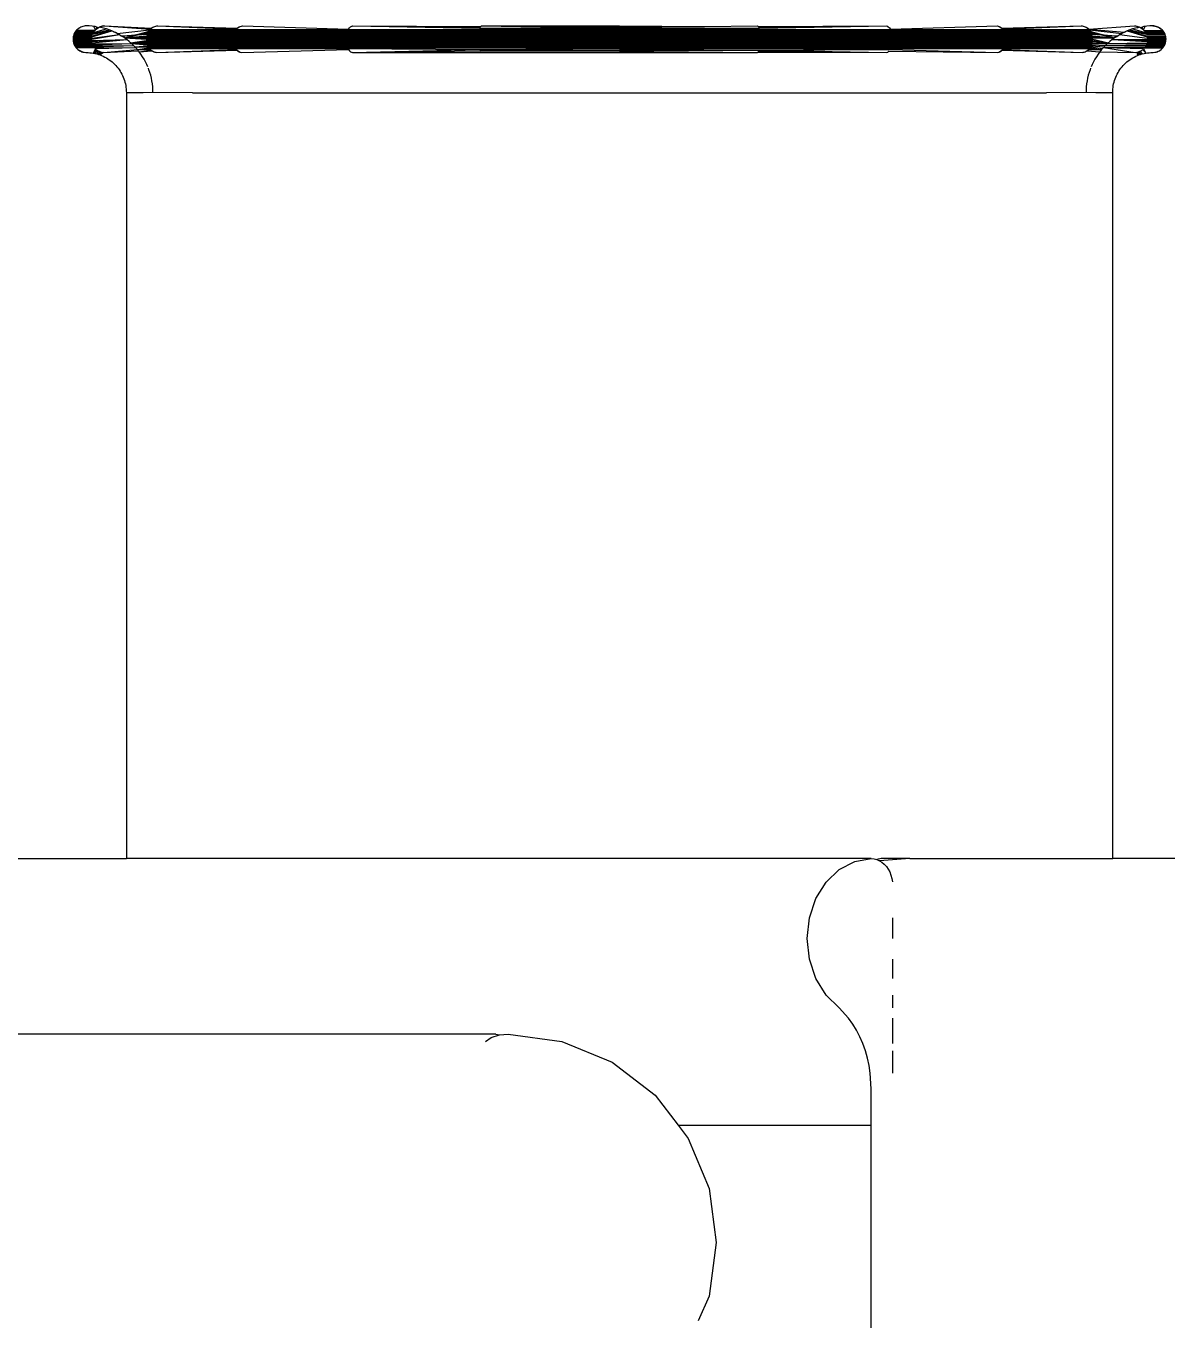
# Model space of a CAD drawing. Header units: metres. Extents: x 2.3 to 15.1, y 3 to 5.1.
# Drawn here: x 14.12362 to 14.15787, y 4.46458 to 4.50344 of the extents above; entities that cross this region are included whole.
import ezdxf

# ---------------------------------------------------------------- set-up
doc = ezdxf.new("R2010")
doc.units = ezdxf.units.M
doc.layers.add('Edges', color=7, linetype='Continuous')

# ---------------------------------------------------------------- blocks, each defined once
blk = doc.blocks.new('Chemistry Lab table rs')
at = {"layer": 'Edges'}
for p, q in [((-0.220806, 0.235079), (-0.220831, 0.235056)), ((-0.220748, 0.235119), (-0.220806, 0.235079)), ((-0.220778, 0.235101), (-0.220806, 0.235079)), ((-0.220718, 0.235136), (-0.220778, 0.235101)), ((-0.220748, 0.235119), (-0.220778, 0.235101)), ((-0.220718, 0.235136), (-0.220748, 0.235119)), ((-0.220652, 0.235159), (-0.220718, 0.235136)), ((-0.220685, 0.235149), (-0.220718, 0.235136)), ((-0.220618, 0.235167), (-0.220685, 0.235149)), ((-0.220652, 0.235159), (-0.220685, 0.235149)), ((-0.220583, 0.235171), (-0.220652, 0.235159)), ((-0.220618, 0.235167), (-0.220652, 0.235159)), ((-0.220583, 0.235171), (-0.220618, 0.235167)), ((-0.220548, 0.235173), (-0.220583, 0.235171)), ((-0.220461, 0.235171), (-0.220548, 0.235173)), ((-0.220374, 0.235165), (-0.220461, 0.235171)), ((-0.220319, 0.235159), (-0.220374, 0.235165)), ((-0.220338, 0.234973), (-0.219947, 0.23508)), ((-0.220287, 0.235156), (-0.220319, 0.235159)), ((-0.220276, 0.235056), (-0.220319, 0.235159)), ((-0.220237, 0.235136), (-0.220287, 0.235156)), ((-0.220276, 0.235056), (-0.220252, 0.235079)), ((-0.220252, 0.235079), (-0.220237, 0.235136)), ((-0.220252, 0.235079), (-0.220196, 0.235119)), ((-0.220196, 0.235119), (-0.220237, 0.235136)), ((-0.220225, 0.235101), (-0.220237, 0.235136)), ((-0.220225, 0.235101), (-0.220167, 0.235136)), ((-0.220196, 0.235119), (-0.220167, 0.235136)), ((-0.220103, 0.235159), (-0.220167, 0.235136)), ((-0.220167, 0.235136), (-0.220135, 0.235149)), ((-0.220116, 0.235126), (-0.220167, 0.235136)), ((-0.22007, 0.235167), (-0.220135, 0.235149)), ((-0.220135, 0.235149), (-0.220103, 0.235159)), ((-0.220135, 0.235149), (-0.220116, 0.235126)), ((-0.220031, 0.235105), (-0.220116, 0.235126)), ((-0.220037, 0.235171), (-0.220103, 0.235159)), ((-0.220103, 0.235159), (-0.22007, 0.235167)), ((-0.220003, 0.235173), (-0.22007, 0.235167)), ((-0.22007, 0.235167), (-0.220037, 0.235171)), ((-0.220037, 0.235171), (-0.220003, 0.235173)), ((-0.219947, 0.23508), (-0.220031, 0.235105)), ((-0.220003, 0.235173), (-0.218628, 0.235079)), ((-0.220003, 0.235173), (-0.218604, 0.235101)), ((-0.219864, 0.235052), (-0.219947, 0.23508)), ((-0.218628, 0.235079), (-0.218578, 0.235119)), ((-0.218604, 0.235101), (-0.218551, 0.235136)), ((-0.218578, 0.235119), (-0.218551, 0.235136)), ((-0.218551, 0.235136), (-0.218495, 0.235159)), ((-0.218551, 0.235136), (-0.218523, 0.235149)), ((-0.218523, 0.235149), (-0.218465, 0.235167)), ((-0.218523, 0.235149), (-0.218495, 0.235159)), ((-0.218495, 0.235159), (-0.218435, 0.235171)), ((-0.218495, 0.235159), (-0.218465, 0.235167)), ((-0.218465, 0.235167), (-0.218405, 0.235173)), ((-0.218435, 0.235171), (-0.218405, 0.235173)), ((-0.218405, 0.235173), (-0.216024, 0.235101)), ((-0.218405, 0.235173), (-0.216044, 0.235079)), ((-0.216044, 0.235079), (-0.216004, 0.235119)), ((-0.216024, 0.235101), (-0.215982, 0.235136)), ((-0.216004, 0.235119), (-0.215959, 0.235149)), ((-0.215982, 0.235136), (-0.215935, 0.235159)), ((-0.215959, 0.235149), (-0.215862, 0.235173)), ((-0.215959, 0.235149), (-0.215935, 0.235159)), ((-0.215935, 0.235159), (-0.215862, 0.235173)), ((-0.215862, 0.235173), (-0.212677, 0.235079)), ((-0.212677, 0.235079), (-0.212648, 0.235119)), ((-0.212648, 0.235119), (-0.212617, 0.235149)), ((-0.212617, 0.235149), (-0.212548, 0.235173)), ((-0.212617, 0.235149), (-0.212583, 0.235167)), ((-0.212583, 0.235167), (-0.212548, 0.235173)), ((-0.212548, 0.235173), (-0.208733, 0.235136)), ((-0.212548, 0.235173), (-0.208716, 0.235159)), ((-0.212548, 0.235173), (-0.208749, 0.235101)), ((-0.208763, 0.235056), (-0.204548, 0.235101)), ((-0.208749, 0.235101), (-0.204548, 0.235101)), ((-0.208733, 0.235136), (-0.20869, 0.235173)), ((-0.208716, 0.235159), (-0.20869, 0.235173)), ((-0.20869, 0.235173), (-0.204548, 0.235173)), ((-0.20869, 0.235173), (-0.204548, 0.235136)), ((-0.20869, 0.235173), (-0.204548, 0.235101)), ((-0.204548, 0.235173), (-0.201995, 0.23515)), ((-0.204548, 0.235136), (-0.201995, 0.23515)), ((-0.204548, 0.235101), (-0.200348, 0.235101)), ((-0.201995, 0.23515), (-0.200407, 0.235173)), ((-0.200407, 0.235173), (-0.200364, 0.235136)), ((-0.200407, 0.235173), (-0.200381, 0.235159)), ((-0.200381, 0.235159), (-0.196531, 0.235171)), ((-0.200364, 0.235136), (-0.196531, 0.235171)), ((-0.200348, 0.235101), (-0.196531, 0.235171)), ((-0.196531, 0.235171), (-0.196497, 0.235159)), ((-0.196497, 0.235159), (-0.196448, 0.235119)), ((-0.196448, 0.235119), (-0.19642, 0.235079)), ((-0.19642, 0.235079), (-0.19321, 0.235171)), ((-0.19321, 0.235171), (-0.193162, 0.235159)), ((-0.19321, 0.235171), (-0.193138, 0.235149)), ((-0.193162, 0.235159), (-0.193115, 0.235136)), ((-0.193138, 0.235149), (-0.193093, 0.235119)), ((-0.193115, 0.235136), (-0.193073, 0.235101)), ((-0.193115, 0.235136), (-0.193093, 0.235119)), ((-0.193093, 0.235119), (-0.193053, 0.235079)), ((-0.193073, 0.235101), (-0.190692, 0.235173)), ((-0.193053, 0.235079), (-0.190692, 0.235173)), ((-0.190692, 0.235173), (-0.190662, 0.235171)), ((-0.190692, 0.235173), (-0.190632, 0.235167)), ((-0.190662, 0.235171), (-0.190602, 0.235159)), ((-0.190632, 0.235167), (-0.190602, 0.235159)), ((-0.190602, 0.235159), (-0.190574, 0.235149)), ((-0.190602, 0.235159), (-0.190546, 0.235136)), ((-0.190574, 0.235149), (-0.190546, 0.235136)), ((-0.190574, 0.235149), (-0.190519, 0.235119)), ((-0.190546, 0.235136), (-0.190493, 0.235101)), ((-0.190546, 0.235136), (-0.190519, 0.235119)), ((-0.190519, 0.235119), (-0.190469, 0.235079)), ((-0.190519, 0.235119), (-0.190493, 0.235101)), ((-0.190493, 0.235101), (-0.190447, 0.235056)), ((-0.190469, 0.235079), (-0.189094, 0.235173)), ((-0.190469, 0.235079), (-0.189394, 0.234986)), ((-0.18915, 0.23508), (-0.189233, 0.235052)), ((-0.189066, 0.235105), (-0.18915, 0.23508)), ((-0.18915, 0.23508), (-0.188759, 0.234973)), ((-0.189094, 0.235173), (-0.18906, 0.235171)), ((-0.189094, 0.235173), (-0.189027, 0.235167)), ((-0.189007, 0.235119), (-0.189066, 0.235105)), ((-0.18906, 0.235171), (-0.189027, 0.235167)), ((-0.18906, 0.235171), (-0.188994, 0.235159)), ((-0.189027, 0.235167), (-0.188962, 0.235149)), ((-0.189027, 0.235167), (-0.189007, 0.235119)), ((-0.189007, 0.235119), (-0.188962, 0.235149)), ((-0.188981, 0.235126), (-0.189007, 0.235119)), ((-0.188994, 0.235159), (-0.188962, 0.235149)), ((-0.18893, 0.235136), (-0.188981, 0.235126)), ((-0.188962, 0.235149), (-0.1889, 0.235119)), ((-0.188962, 0.235149), (-0.18893, 0.235136)), ((-0.18893, 0.235136), (-0.1889, 0.235119)), ((-0.18886, 0.235136), (-0.1889, 0.235119)), ((-0.1889, 0.235119), (-0.188845, 0.235079)), ((-0.1889, 0.235119), (-0.188872, 0.235101)), ((-0.188872, 0.235101), (-0.18886, 0.235136)), ((-0.188872, 0.235101), (-0.188845, 0.235079)), ((-0.18881, 0.235156), (-0.18886, 0.235136)), ((-0.188845, 0.235079), (-0.18886, 0.235136)), ((-0.188845, 0.235079), (-0.18882, 0.235056)), ((-0.18882, 0.235056), (-0.188778, 0.235159)), ((-0.188778, 0.235159), (-0.18881, 0.235156)), ((-0.188723, 0.235165), (-0.188778, 0.235159)), ((-0.188636, 0.235171), (-0.188723, 0.235165)), ((-0.188548, 0.235173), (-0.188636, 0.235171)), ((-0.188514, 0.235171), (-0.188548, 0.235173)), ((-0.188548, 0.235173), (-0.188479, 0.235167)), ((-0.188479, 0.235167), (-0.188514, 0.235171)), ((-0.188445, 0.235159), (-0.188479, 0.235167)), ((-0.188479, 0.235167), (-0.188412, 0.235149)), ((-0.188412, 0.235149), (-0.188445, 0.235159)), ((-0.188445, 0.235159), (-0.188379, 0.235136)), ((-0.188379, 0.235136), (-0.188412, 0.235149)), ((-0.188348, 0.235119), (-0.188379, 0.235136)), ((-0.188379, 0.235136), (-0.188319, 0.235101)), ((-0.188319, 0.235101), (-0.188348, 0.235119)), ((-0.188348, 0.235119), (-0.188291, 0.235079)), ((-0.188291, 0.235079), (-0.188319, 0.235101)), ((-0.188266, 0.235056), (-0.188291, 0.235079)), ((-0.220947, 0.234808), (-0.220948, 0.234773)), ((-0.22039, 0.234773), (-0.220948, 0.234773)), ((-0.220948, 0.234773), (-0.220947, 0.234738)), ((-0.220942, 0.234842), (-0.220947, 0.234808)), ((-0.220388, 0.234808), (-0.220947, 0.234808)), ((-0.220388, 0.234738), (-0.220947, 0.234738)), ((-0.220947, 0.234738), (-0.220942, 0.234704)), ((-0.220935, 0.234877), (-0.220942, 0.234842)), ((-0.220384, 0.234842), (-0.220942, 0.234842)), ((-0.220384, 0.234704), (-0.220942, 0.234704)), ((-0.220942, 0.234704), (-0.220935, 0.234669)), ((-0.220924, 0.23491), (-0.220935, 0.234877)), ((-0.220376, 0.234877), (-0.220935, 0.234877)), ((-0.220911, 0.234942), (-0.220924, 0.23491)), ((-0.220366, 0.23491), (-0.220924, 0.23491)), ((-0.220895, 0.234973), (-0.220911, 0.234942)), ((-0.220353, 0.234942), (-0.220911, 0.234942)), ((-0.220876, 0.235002), (-0.220895, 0.234973)), ((-0.220338, 0.234973), (-0.220895, 0.234973)), ((-0.220855, 0.23503), (-0.220876, 0.235002)), ((-0.22032, 0.235002), (-0.220876, 0.235002)), ((-0.220831, 0.235056), (-0.220855, 0.23503)), ((-0.220299, 0.23503), (-0.220855, 0.23503)), ((-0.22039, 0.234773), (-0.219557, 0.23491)), ((-0.220388, 0.234808), (-0.219557, 0.23491)), ((-0.220388, 0.234738), (-0.219331, 0.23476)), ((-0.220384, 0.234842), (-0.219783, 0.235021)), ((-0.220384, 0.234704), (-0.219331, 0.23476)), ((-0.220376, 0.234877), (-0.219783, 0.235021)), ((-0.220376, 0.234669), (-0.219331, 0.23476)), ((-0.219783, 0.235021), (-0.220366, 0.23491)), ((-0.220353, 0.234942), (-0.219864, 0.235052)), ((-0.22032, 0.235002), (-0.220276, 0.235056)), ((-0.220299, 0.23503), (-0.220276, 0.235056)), ((-0.219783, 0.235021), (-0.219864, 0.235052)), ((-0.219741, 0.235002), (-0.219783, 0.235021)), ((-0.219703, 0.234986), (-0.219741, 0.235002)), ((-0.219741, 0.235002), (-0.219678, 0.234973)), ((-0.219678, 0.234973), (-0.219703, 0.234986)), ((-0.219625, 0.234947), (-0.219678, 0.234973)), ((-0.219625, 0.234947), (-0.21865, 0.235056)), ((-0.219557, 0.23491), (-0.219625, 0.234947)), ((-0.219557, 0.23491), (-0.219501, 0.234877)), ((-0.219474, 0.23486), (-0.219501, 0.234877)), ((-0.219501, 0.234877), (-0.219448, 0.234842)), ((-0.219474, 0.23486), (-0.218719, 0.234942)), ((-0.21873, 0.23491), (-0.219474, 0.23486)), ((-0.219448, 0.234842), (-0.219474, 0.23486)), ((-0.219401, 0.234811), (-0.219448, 0.234842)), ((-0.219401, 0.234811), (-0.218689, 0.235002)), ((-0.219401, 0.234811), (-0.218705, 0.234973)), ((-0.219401, 0.234811), (-0.218739, 0.234877)), ((-0.219401, 0.234811), (-0.218746, 0.234842)), ((-0.219331, 0.23476), (-0.219401, 0.234811)), ((-0.219401, 0.234811), (-0.21875, 0.234808)), ((-0.219401, 0.234811), (-0.218751, 0.234773)), ((-0.219263, 0.234705), (-0.219331, 0.23476)), ((-0.219222, 0.234669), (-0.219263, 0.234705)), ((-0.219222, 0.234669), (-0.21875, 0.234738)), ((-0.219222, 0.234669), (-0.218746, 0.234704)), ((-0.218751, 0.234773), (-0.190346, 0.234773)), ((-0.21875, 0.234808), (-0.190347, 0.234808)), ((-0.21875, 0.234738), (-0.190347, 0.234738)), ((-0.218746, 0.234842), (-0.190351, 0.234842)), ((-0.218746, 0.234704), (-0.190351, 0.234704)), ((-0.218739, 0.234877), (-0.190357, 0.234877)), ((-0.21873, 0.23491), (-0.190367, 0.23491)), ((-0.218719, 0.234942), (-0.190378, 0.234942)), ((-0.218705, 0.234973), (-0.190392, 0.234973)), ((-0.218689, 0.235002), (-0.21867, 0.23503)), ((-0.218689, 0.235002), (-0.190408, 0.235002)), ((-0.21867, 0.23503), (-0.190427, 0.23503)), ((-0.208763, 0.235056), (-0.21865, 0.235056)), ((-0.190447, 0.235056), (-0.208763, 0.235056)), ((-0.190447, 0.235056), (-0.189472, 0.234947)), ((-0.190427, 0.23503), (-0.190408, 0.235002)), ((-0.190408, 0.235002), (-0.189696, 0.234811)), ((-0.190392, 0.234973), (-0.189696, 0.234811)), ((-0.190378, 0.234942), (-0.189623, 0.23486)), ((-0.189623, 0.23486), (-0.190367, 0.23491)), ((-0.190357, 0.234877), (-0.189696, 0.234811)), ((-0.190351, 0.234842), (-0.189696, 0.234811)), ((-0.190351, 0.234704), (-0.189875, 0.234669)), ((-0.190347, 0.234808), (-0.189696, 0.234811)), ((-0.190347, 0.234738), (-0.189875, 0.234669)), ((-0.190346, 0.234773), (-0.189875, 0.234669)), ((-0.189834, 0.234705), (-0.189875, 0.234669)), ((-0.189766, 0.23476), (-0.189834, 0.234705)), ((-0.189696, 0.234811), (-0.189766, 0.23476)), ((-0.189766, 0.23476), (-0.188707, 0.234773)), ((-0.189766, 0.23476), (-0.188713, 0.234704)), ((-0.189766, 0.23476), (-0.188709, 0.234738)), ((-0.189649, 0.234842), (-0.189696, 0.234811)), ((-0.189649, 0.234842), (-0.189595, 0.234877)), ((-0.189623, 0.23486), (-0.189649, 0.234842)), ((-0.189595, 0.234877), (-0.189623, 0.23486)), ((-0.189595, 0.234877), (-0.18954, 0.23491)), ((-0.189472, 0.234947), (-0.18954, 0.23491)), ((-0.18954, 0.23491), (-0.188709, 0.234808)), ((-0.189419, 0.234973), (-0.189472, 0.234947)), ((-0.189419, 0.234973), (-0.189355, 0.235002)), ((-0.189394, 0.234986), (-0.189419, 0.234973)), ((-0.189355, 0.235002), (-0.189394, 0.234986)), ((-0.189314, 0.235021), (-0.189355, 0.235002)), ((-0.189233, 0.235052), (-0.189314, 0.235021)), ((-0.188731, 0.23491), (-0.189314, 0.235021)), ((-0.189314, 0.235021), (-0.18872, 0.234877)), ((-0.189314, 0.235021), (-0.188713, 0.234842)), ((-0.189233, 0.235052), (-0.188743, 0.234942)), ((-0.18882, 0.235056), (-0.188798, 0.23503)), ((-0.18882, 0.235056), (-0.188777, 0.235002)), ((-0.188798, 0.23503), (-0.188242, 0.23503)), ((-0.188777, 0.235002), (-0.188221, 0.235002)), ((-0.188759, 0.234973), (-0.188202, 0.234973)), ((-0.188743, 0.234942), (-0.188186, 0.234942)), ((-0.188173, 0.23491), (-0.188731, 0.23491)), ((-0.18872, 0.234877), (-0.188162, 0.234877)), ((-0.188713, 0.234842), (-0.188155, 0.234842)), ((-0.188713, 0.234704), (-0.188155, 0.234704)), ((-0.188709, 0.234808), (-0.18815, 0.234808)), ((-0.188709, 0.234738), (-0.18815, 0.234738)), ((-0.188707, 0.234773), (-0.188148, 0.234773)), ((-0.188242, 0.23503), (-0.188266, 0.235056)), ((-0.188221, 0.235002), (-0.188242, 0.23503)), ((-0.188202, 0.234973), (-0.188221, 0.235002)), ((-0.188186, 0.234942), (-0.188202, 0.234973)), ((-0.188173, 0.23491), (-0.188186, 0.234942)), ((-0.188162, 0.234877), (-0.188173, 0.23491)), ((-0.188155, 0.234842), (-0.188162, 0.234877)), ((-0.188162, 0.234669), (-0.188155, 0.234704)), ((-0.18815, 0.234808), (-0.188155, 0.234842)), ((-0.188155, 0.234704), (-0.18815, 0.234738)), ((-0.188148, 0.234773), (-0.18815, 0.234808)), ((-0.18815, 0.234738), (-0.188148, 0.234773)), ((-0.220376, 0.234669), (-0.220935, 0.234669)), ((-0.220935, 0.234669), (-0.220924, 0.234636)), ((-0.220366, 0.234636), (-0.220924, 0.234636)), ((-0.220924, 0.234636), (-0.220911, 0.234604)), ((-0.220353, 0.234604), (-0.220911, 0.234604)), ((-0.220911, 0.234604), (-0.220895, 0.234573)), ((-0.220338, 0.234573), (-0.220895, 0.234573)), ((-0.220895, 0.234573), (-0.220876, 0.234544)), ((-0.22032, 0.234544), (-0.220876, 0.234544)), ((-0.220876, 0.234544), (-0.220855, 0.234516)), ((-0.220299, 0.234516), (-0.220855, 0.234516)), ((-0.220855, 0.234516), (-0.220831, 0.23449)), ((-0.220831, 0.23449), (-0.220806, 0.234467)), ((-0.220806, 0.234467), (-0.220778, 0.234445)), ((-0.220778, 0.234445), (-0.220748, 0.234427)), ((-0.220718, 0.23441), (-0.220778, 0.234445)), ((-0.220748, 0.234427), (-0.220718, 0.23441)), ((-0.220718, 0.23441), (-0.220685, 0.234397)), ((-0.220652, 0.234387), (-0.220718, 0.23441)), ((-0.220685, 0.234397), (-0.220652, 0.234387)), ((-0.220652, 0.234387), (-0.220618, 0.234379)), ((-0.220618, 0.234379), (-0.220566, 0.234373)), ((-0.220566, 0.234373), (-0.220496, 0.234372)), ((-0.220496, 0.234372), (-0.220444, 0.234368)), ((-0.220444, 0.234368), (-0.220392, 0.234363)), ((-0.220392, 0.234363), (-0.22034, 0.234355)), ((-0.220366, 0.234636), (-0.219197, 0.234648)), ((-0.220353, 0.234604), (-0.219197, 0.234648)), ((-0.220276, 0.23449), (-0.22034, 0.234355)), ((-0.220252, 0.234467), (-0.22034, 0.234355)), ((-0.22034, 0.234355), (-0.220289, 0.234345)), ((-0.220338, 0.234573), (-0.219134, 0.234587)), ((-0.22032, 0.234544), (-0.219134, 0.234587)), ((-0.220299, 0.234516), (-0.219074, 0.234524)), ((-0.220225, 0.234445), (-0.220289, 0.234345)), ((-0.220289, 0.234345), (-0.220238, 0.234332)), ((-0.220276, 0.23449), (-0.219074, 0.234524)), ((-0.220252, 0.234467), (-0.220225, 0.234445)), ((-0.220196, 0.234427), (-0.220238, 0.234332)), ((-0.220167, 0.23441), (-0.220238, 0.234332)), ((-0.220238, 0.234332), (-0.220188, 0.234317)), ((-0.220225, 0.234445), (-0.220196, 0.234427)), ((-0.220196, 0.234427), (-0.220135, 0.234397)), ((-0.220135, 0.234397), (-0.220188, 0.234317)), ((-0.220103, 0.234387), (-0.220188, 0.234317)), ((-0.220188, 0.234317), (-0.220138, 0.234301)), ((-0.220167, 0.23441), (-0.220103, 0.234387)), ((-0.22007, 0.234379), (-0.220138, 0.234301)), ((-0.220037, 0.234375), (-0.220138, 0.234301)), ((-0.220138, 0.234301), (-0.220089, 0.234282)), ((-0.220135, 0.234397), (-0.22007, 0.234379)), ((-0.220135, 0.234397), (-0.220103, 0.234387)), ((-0.220103, 0.234387), (-0.220037, 0.234375)), ((-0.220103, 0.234387), (-0.22007, 0.234379)), ((-0.22007, 0.234379), (-0.220037, 0.234375)), ((-0.220037, 0.234375), (-0.219016, 0.234459)), ((-0.220037, 0.234375), (-0.218991, 0.234427)), ((-0.219197, 0.234648), (-0.219222, 0.234669)), ((-0.219222, 0.234669), (-0.190357, 0.234669)), ((-0.219134, 0.234587), (-0.219197, 0.234648)), ((-0.219197, 0.234648), (-0.218719, 0.234604)), ((-0.219197, 0.234648), (-0.21873, 0.234636)), ((-0.219092, 0.234544), (-0.219134, 0.234587)), ((-0.219092, 0.234544), (-0.218705, 0.234573)), ((-0.219074, 0.234524), (-0.219092, 0.234544)), ((-0.219092, 0.234544), (-0.190408, 0.234544)), ((-0.219016, 0.234459), (-0.219074, 0.234524)), ((-0.219016, 0.234459), (-0.21867, 0.234516)), ((-0.219016, 0.234459), (-0.21865, 0.23449)), ((-0.219016, 0.234459), (-0.218628, 0.234467)), ((-0.218991, 0.234427), (-0.219016, 0.234459)), ((-0.218962, 0.234391), (-0.218991, 0.234427)), ((-0.218962, 0.234391), (-0.218604, 0.234445)), ((-0.218962, 0.234391), (-0.218578, 0.234427)), ((-0.21891, 0.23432), (-0.218962, 0.234391)), ((-0.218862, 0.234248), (-0.21891, 0.23432)), ((-0.21873, 0.234636), (-0.190367, 0.234636)), ((-0.218719, 0.234604), (-0.190378, 0.234604)), ((-0.218705, 0.234573), (-0.190392, 0.234573)), ((-0.21867, 0.234516), (-0.190427, 0.234516)), ((-0.21865, 0.23449), (-0.21269, 0.23449)), ((-0.218628, 0.234467), (-0.218578, 0.234427)), ((-0.218604, 0.234445), (-0.218578, 0.234427)), ((-0.218604, 0.234445), (-0.218551, 0.23441)), ((-0.218578, 0.234427), (-0.218523, 0.234397)), ((-0.218551, 0.23441), (-0.218495, 0.234387)), ((-0.218523, 0.234397), (-0.218495, 0.234387)), ((-0.218523, 0.234397), (-0.218465, 0.234379)), ((-0.218495, 0.234387), (-0.218435, 0.234375)), ((-0.218495, 0.234387), (-0.218465, 0.234379)), ((-0.218465, 0.234379), (-0.218435, 0.234375)), ((-0.218435, 0.234375), (-0.216044, 0.234467)), ((-0.218435, 0.234375), (-0.216024, 0.234445)), ((-0.216044, 0.234467), (-0.216004, 0.234427)), ((-0.216024, 0.234445), (-0.215982, 0.23441)), ((-0.216004, 0.234427), (-0.215959, 0.234397)), ((-0.215982, 0.23441), (-0.215935, 0.234387)), ((-0.215959, 0.234397), (-0.215887, 0.234375)), ((-0.215959, 0.234397), (-0.215935, 0.234387)), ((-0.215935, 0.234387), (-0.215887, 0.234375)), ((-0.215887, 0.234375), (-0.212677, 0.234467)), ((-0.21269, 0.23449), (-0.208756, 0.234467)), ((-0.212677, 0.234467), (-0.212648, 0.234427)), ((-0.212648, 0.234427), (-0.212617, 0.234397)), ((-0.212617, 0.234397), (-0.212583, 0.234379)), ((-0.212617, 0.234397), (-0.212557, 0.234373)), ((-0.212583, 0.234379), (-0.212557, 0.234373)), ((-0.212557, 0.234373), (-0.208756, 0.234467)), ((-0.212557, 0.234373), (-0.208741, 0.234427)), ((-0.212557, 0.234373), (-0.208716, 0.234387)), ((-0.212557, 0.234373), (-0.204548, 0.234373)), ((-0.208756, 0.234467), (-0.204548, 0.23449)), ((-0.208756, 0.234467), (-0.204548, 0.234445)), ((-0.208741, 0.234427), (-0.204548, 0.234445)), ((-0.208741, 0.234427), (-0.204548, 0.23441)), ((-0.208716, 0.234387), (-0.204548, 0.234373)), ((-0.204548, 0.23449), (-0.200334, 0.23449)), ((-0.200334, 0.23449), (-0.204548, 0.234445)), ((-0.204548, 0.234445), (-0.200348, 0.234445)), ((-0.204548, 0.23441), (-0.200403, 0.234373)), ((-0.204548, 0.234373), (-0.200381, 0.234387)), ((-0.204548, 0.234373), (-0.200403, 0.234373)), ((-0.200403, 0.234373), (-0.200364, 0.23441)), ((-0.200381, 0.234387), (-0.19654, 0.234373)), ((-0.200364, 0.23441), (-0.19654, 0.234373)), ((-0.200348, 0.234445), (-0.19642, 0.234467)), ((-0.200348, 0.234445), (-0.19654, 0.234373)), ((-0.200334, 0.23449), (-0.19642, 0.234467)), ((-0.200334, 0.23449), (-0.190447, 0.23449)), ((-0.19654, 0.234373), (-0.196497, 0.234387)), ((-0.196497, 0.234387), (-0.196464, 0.23441)), ((-0.196464, 0.23441), (-0.19321, 0.234375)), ((-0.19642, 0.234467), (-0.19321, 0.234375)), ((-0.19321, 0.234375), (-0.193138, 0.234397)), ((-0.19321, 0.234375), (-0.193162, 0.234387)), ((-0.193162, 0.234387), (-0.193115, 0.23441)), ((-0.193138, 0.234397), (-0.193093, 0.234427)), ((-0.193138, 0.234397), (-0.193115, 0.23441)), ((-0.193115, 0.23441), (-0.193073, 0.234445)), ((-0.193093, 0.234427), (-0.193053, 0.234467)), ((-0.193073, 0.234445), (-0.190662, 0.234375)), ((-0.193053, 0.234467), (-0.190662, 0.234375)), ((-0.190662, 0.234375), (-0.190602, 0.234387)), ((-0.190662, 0.234375), (-0.190632, 0.234379)), ((-0.190632, 0.234379), (-0.190574, 0.234397)), ((-0.190602, 0.234387), (-0.190574, 0.234397)), ((-0.190574, 0.234397), (-0.190519, 0.234427)), ((-0.190574, 0.234397), (-0.190546, 0.23441)), ((-0.190546, 0.23441), (-0.190493, 0.234445)), ((-0.190546, 0.23441), (-0.190519, 0.234427)), ((-0.190519, 0.234427), (-0.190469, 0.234467)), ((-0.190519, 0.234427), (-0.190135, 0.234391)), ((-0.190493, 0.234445), (-0.190447, 0.23449)), ((-0.190469, 0.234467), (-0.190081, 0.234459)), ((-0.190447, 0.23449), (-0.190081, 0.234459)), ((-0.190427, 0.234516), (-0.190081, 0.234459)), ((-0.190408, 0.234544), (-0.190053, 0.23449)), ((-0.190392, 0.234573), (-0.190004, 0.234544)), ((-0.190378, 0.234604), (-0.189963, 0.234587)), ((-0.190367, 0.234636), (-0.1899, 0.234648)), ((-0.190357, 0.234669), (-0.1899, 0.234648)), ((-0.190187, 0.23432), (-0.190235, 0.234248)), ((-0.190135, 0.234391), (-0.190187, 0.23432)), ((-0.190081, 0.234459), (-0.190135, 0.234391)), ((-0.190135, 0.234391), (-0.189077, 0.234373)), ((-0.190053, 0.23449), (-0.190081, 0.234459)), ((-0.190023, 0.234524), (-0.190053, 0.23449)), ((-0.190004, 0.234544), (-0.190023, 0.234524)), ((-0.190023, 0.234524), (-0.188777, 0.234544)), ((-0.190023, 0.234524), (-0.188798, 0.234516)), ((-0.190023, 0.234524), (-0.18882, 0.23449)), ((-0.190023, 0.234524), (-0.189077, 0.234373)), ((-0.189963, 0.234587), (-0.190004, 0.234544)), ((-0.1899, 0.234648), (-0.189963, 0.234587)), ((-0.189963, 0.234587), (-0.188743, 0.234604)), ((-0.189963, 0.234587), (-0.188759, 0.234573)), ((-0.1899, 0.234648), (-0.18872, 0.234669)), ((-0.189875, 0.234669), (-0.1899, 0.234648)), ((-0.1899, 0.234648), (-0.188731, 0.234636)), ((-0.189077, 0.234373), (-0.189027, 0.234379)), ((-0.189027, 0.234379), (-0.188962, 0.234397)), ((-0.189027, 0.234379), (-0.188994, 0.234387)), ((-0.189027, 0.234379), (-0.188959, 0.234301)), ((-0.189027, 0.234379), (-0.189008, 0.234282)), ((-0.189008, 0.234282), (-0.188959, 0.234301)), ((-0.188994, 0.234387), (-0.18893, 0.23441)), ((-0.188994, 0.234387), (-0.188909, 0.234317)), ((-0.188962, 0.234397), (-0.188909, 0.234317)), ((-0.188959, 0.234301), (-0.188909, 0.234317)), ((-0.18893, 0.23441), (-0.1889, 0.234427)), ((-0.18893, 0.23441), (-0.188859, 0.234332)), ((-0.188909, 0.234317), (-0.188859, 0.234332)), ((-0.1889, 0.234427), (-0.188845, 0.234467)), ((-0.1889, 0.234427), (-0.188872, 0.234445)), ((-0.188872, 0.234445), (-0.188845, 0.234467)), ((-0.188859, 0.234332), (-0.188808, 0.234345)), ((-0.188845, 0.234467), (-0.188757, 0.234355)), ((-0.18882, 0.23449), (-0.188757, 0.234355)), ((-0.188808, 0.234345), (-0.188757, 0.234355)), ((-0.188798, 0.234516), (-0.188242, 0.234516)), ((-0.188777, 0.234544), (-0.188221, 0.234544)), ((-0.188759, 0.234573), (-0.188202, 0.234573)), ((-0.188757, 0.234355), (-0.188705, 0.234363)), ((-0.188743, 0.234604), (-0.188186, 0.234604)), ((-0.188731, 0.234636), (-0.188173, 0.234636)), ((-0.18872, 0.234669), (-0.188162, 0.234669)), ((-0.188705, 0.234363), (-0.188653, 0.234368)), ((-0.188653, 0.234368), (-0.188601, 0.234372)), ((-0.188601, 0.234372), (-0.188531, 0.234373)), ((-0.188531, 0.234373), (-0.188479, 0.234379)), ((-0.188479, 0.234379), (-0.188445, 0.234387)), ((-0.188445, 0.234387), (-0.188379, 0.23441)), ((-0.188445, 0.234387), (-0.188412, 0.234397)), ((-0.188412, 0.234397), (-0.188379, 0.23441)), ((-0.188379, 0.23441), (-0.188348, 0.234427)), ((-0.188348, 0.234427), (-0.188291, 0.234467)), ((-0.188348, 0.234427), (-0.188319, 0.234445)), ((-0.188319, 0.234445), (-0.188291, 0.234467)), ((-0.188291, 0.234467), (-0.188266, 0.23449)), ((-0.188266, 0.23449), (-0.188242, 0.234516)), ((-0.188242, 0.234516), (-0.188221, 0.234544)), ((-0.188221, 0.234544), (-0.188202, 0.234573)), ((-0.188202, 0.234573), (-0.188186, 0.234604)), ((-0.188186, 0.234604), (-0.188173, 0.234636)), ((-0.188173, 0.234636), (-0.188162, 0.234669)), ((-0.220089, 0.234282), (-0.220041, 0.234261)), ((-0.220041, 0.234261), (-0.219994, 0.234237)), ((-0.219994, 0.234237), (-0.219948, 0.234212)), ((-0.219948, 0.234212), (-0.219904, 0.234185)), ((-0.219904, 0.234185), (-0.21986, 0.234156)), ((-0.21986, 0.234156), (-0.219818, 0.234125)), ((-0.219818, 0.234125), (-0.219777, 0.234092)), ((-0.219777, 0.234092), (-0.219738, 0.234058)), ((-0.219738, 0.234058), (-0.2197, 0.234022)), ((-0.2197, 0.234022), (-0.219664, 0.233984)), ((-0.219664, 0.233984), (-0.219629, 0.233944)), ((-0.219629, 0.233944), (-0.219596, 0.233904)), ((-0.219596, 0.233904), (-0.219565, 0.233861)), ((-0.218816, 0.234173), (-0.218862, 0.234248)), ((-0.218774, 0.234096), (-0.218816, 0.234173)), ((-0.218736, 0.234018), (-0.218774, 0.234096)), ((-0.218703, 0.233944), (-0.218736, 0.234018)), ((-0.218669, 0.233857), (-0.218687, 0.233904)), ((-0.19041, 0.233904), (-0.190428, 0.233857)), ((-0.190361, 0.234018), (-0.190394, 0.233944)), ((-0.190322, 0.234096), (-0.190361, 0.234018)), ((-0.190281, 0.234173), (-0.190322, 0.234096)), ((-0.190235, 0.234248), (-0.190281, 0.234173)), ((-0.189531, 0.233861), (-0.1895, 0.233904)), ((-0.1895, 0.233904), (-0.189468, 0.233944)), ((-0.189468, 0.233944), (-0.189433, 0.233984)), ((-0.189433, 0.233984), (-0.189397, 0.234022)), ((-0.189397, 0.234022), (-0.189359, 0.234058)), ((-0.189359, 0.234058), (-0.18932, 0.234092)), ((-0.18932, 0.234092), (-0.189279, 0.234125)), ((-0.189279, 0.234125), (-0.189237, 0.234156)), ((-0.189237, 0.234156), (-0.189193, 0.234185)), ((-0.189193, 0.234185), (-0.189148, 0.234212)), ((-0.189148, 0.234212), (-0.189103, 0.234237)), ((-0.189103, 0.234237), (-0.189056, 0.234261)), ((-0.189056, 0.234261), (-0.189008, 0.234282)), ((-0.219565, 0.233861), (-0.219536, 0.233818)), ((-0.219536, 0.233818), (-0.219509, 0.233773)), ((-0.219509, 0.233773), (-0.219484, 0.233727)), ((-0.219484, 0.233727), (-0.219461, 0.23368)), ((-0.219461, 0.23368), (-0.21944, 0.233632)), ((-0.21944, 0.233632), (-0.219421, 0.233583)), ((-0.219421, 0.233583), (-0.219404, 0.233534)), ((-0.219404, 0.233534), (-0.219389, 0.233484)), ((-0.218641, 0.233774), (-0.218669, 0.233857)), ((-0.218617, 0.233691), (-0.218641, 0.233774)), ((-0.218596, 0.233606), (-0.218617, 0.233691)), ((-0.218579, 0.23352), (-0.218596, 0.233606)), ((-0.218566, 0.233434), (-0.218579, 0.23352)), ((-0.190518, 0.23352), (-0.190531, 0.233434)), ((-0.190501, 0.233606), (-0.190518, 0.23352)), ((-0.19048, 0.233691), (-0.190501, 0.233606)), ((-0.190456, 0.233774), (-0.19048, 0.233691)), ((-0.190428, 0.233857), (-0.190456, 0.233774)), ((-0.189708, 0.233484), (-0.189693, 0.233534)), ((-0.189693, 0.233534), (-0.189676, 0.233583)), ((-0.189676, 0.233583), (-0.189657, 0.233632)), ((-0.189657, 0.233632), (-0.189636, 0.23368)), ((-0.189636, 0.23368), (-0.189613, 0.233727)), ((-0.189613, 0.233727), (-0.189588, 0.233773)), ((-0.189588, 0.233773), (-0.189561, 0.233818)), ((-0.189561, 0.233818), (-0.189531, 0.233861)), ((-0.219389, 0.233484), (-0.219377, 0.233433)), ((-0.219377, 0.233433), (-0.219367, 0.233381)), ((-0.219367, 0.233381), (-0.219359, 0.23333)), ((-0.219359, 0.23333), (-0.219353, 0.233278)), ((-0.219353, 0.233278), (-0.21935, 0.233225)), ((-0.21935, 0.233225), (-0.219348, 0.233164)), ((-0.218844, 0.233164), (-0.219348, 0.233164)), ((-0.219348, 0.233164), (-0.219348, 0.210173)), ((-0.218548, 0.233173), (-0.218844, 0.233164)), ((-0.218556, 0.233347), (-0.218566, 0.233434)), ((-0.21855, 0.23326), (-0.218556, 0.233347)), ((-0.218548, 0.233173), (-0.21855, 0.23326)), ((-0.217365, 0.233164), (-0.218548, 0.233173)), ((-0.217365, 0.233164), (-0.191731, 0.233164)), ((-0.190548, 0.233173), (-0.191731, 0.233164)), ((-0.190547, 0.23326), (-0.190548, 0.233173)), ((-0.190253, 0.233164), (-0.190548, 0.233173)), ((-0.190541, 0.233347), (-0.190547, 0.23326)), ((-0.190531, 0.233434), (-0.190541, 0.233347)), ((-0.189749, 0.233164), (-0.190253, 0.233164)), ((-0.189749, 0.233164), (-0.189747, 0.233225)), ((-0.189749, 0.210173), (-0.189749, 0.233164)), ((-0.189747, 0.233225), (-0.189744, 0.233278)), ((-0.189744, 0.233278), (-0.189738, 0.23333)), ((-0.189738, 0.23333), (-0.18973, 0.233381)), ((-0.18973, 0.233381), (-0.18972, 0.233433)), ((-0.18972, 0.233433), (-0.189708, 0.233484)), ((-0.225304, 0.210173), (-0.219348, 0.210173)), ((-0.196993, 0.210173), (-0.219348, 0.210173)), ((-0.19835, 0.20947), (-0.197953, 0.209851)), ((-0.197953, 0.209851), (-0.19749, 0.210091)), ((-0.19749, 0.210091), (-0.196993, 0.210173)), ((-0.196993, 0.210173), (-0.196909, 0.210166)), ((-0.196909, 0.210166), (-0.196827, 0.210146)), ((-0.196701, 0.210173), (-0.196827, 0.210146)), ((-0.196827, 0.210146), (-0.196748, 0.210112)), ((-0.195835, 0.210173), (-0.196748, 0.210112)), ((-0.196748, 0.210112), (-0.196673, 0.210066)), ((-0.195835, 0.210173), (-0.196701, 0.210173)), ((-0.196673, 0.210066), (-0.196604, 0.210008)), ((-0.196604, 0.210008), (-0.196541, 0.209939)), ((-0.196541, 0.209939), (-0.196486, 0.20986)), ((-0.196486, 0.20986), (-0.196439, 0.209773)), ((-0.195835, 0.210173), (-0.189749, 0.210173)), ((-0.18649, 0.210173), (-0.189749, 0.210173)), ((-0.198656, 0.208973), (-0.19835, 0.20947)), ((-0.196439, 0.209773), (-0.196402, 0.209679)), ((-0.196402, 0.209679), (-0.196376, 0.20958)), ((-0.196376, 0.20958), (-0.19636, 0.209477)), ((-0.198847, 0.208394), (-0.198656, 0.208973)), ((-0.198913, 0.207773), (-0.198847, 0.208394)), ((-0.196354, 0.208394), (-0.196354, 0.207773)), ((-0.198847, 0.207152), (-0.198913, 0.207773)), ((-0.198656, 0.206573), (-0.198847, 0.207152)), ((-0.196354, 0.207152), (-0.196354, 0.206573)), ((-0.19835, 0.206076), (-0.198656, 0.206573)), ((-0.197953, 0.205695), (-0.19835, 0.206076)), ((-0.196354, 0.206076), (-0.196354, 0.205695)), ((-0.197674, 0.205383), (-0.197953, 0.205695)), ((-0.19755, 0.205208), (-0.197674, 0.205383)), ((-0.197437, 0.205022), (-0.19755, 0.205208)), ((-0.196354, 0.205383), (-0.196354, 0.20462)), ((-0.208256, 0.204899), (-0.228767, 0.204899)), ((-0.208567, 0.204687), (-0.208398, 0.204799)), ((-0.208398, 0.204799), (-0.208153, 0.204883)), ((-0.208256, 0.204899), (-0.208153, 0.204883)), ((-0.208153, 0.204883), (-0.207894, 0.204899)), ((-0.207894, 0.204899), (-0.206277, 0.204687)), ((-0.197336, 0.204825), (-0.197437, 0.205022)), ((-0.197247, 0.20462), (-0.197336, 0.204825)), ((-0.206277, 0.204687), (-0.20477, 0.204062)), ((-0.197171, 0.204406), (-0.197247, 0.20462)), ((-0.197108, 0.204186), (-0.197171, 0.204406)), ((-0.196354, 0.204406), (-0.196354, 0.203731)), ((-0.20477, 0.204062), (-0.203477, 0.20307)), ((-0.197058, 0.203961), (-0.197108, 0.204186)), ((-0.197023, 0.203731), (-0.197058, 0.203961)), ((-0.196994, 0.203265), (-0.197023, 0.203731)), ((-0.196994, 0.202173), (-0.196994, 0.203265)), ((-0.203477, 0.20307), (-0.202788, 0.202173)), ((-0.202788, 0.202173), (-0.202484, 0.201776)), ((-0.202788, 0.202173), (-0.196994, 0.202173)), ((-0.196993, 0.18084), (-0.196994, 0.202173)), ((-0.202484, 0.201776), (-0.20186, 0.200269)), ((-0.20186, 0.200269), (-0.201647, 0.198652)), ((-0.201647, 0.198652), (-0.20186, 0.197035)), ((-0.20186, 0.197035), (-0.202192, 0.196297))]:
    blk.add_line(p, q, dxfattribs=at)

msp = doc.modelspace()

# ---------------------------------------------------------------- block references
msp.add_blockref('Chemistry Lab table rs', (14.345983, 4.268264))

doc.saveas('drawing.dxf')
